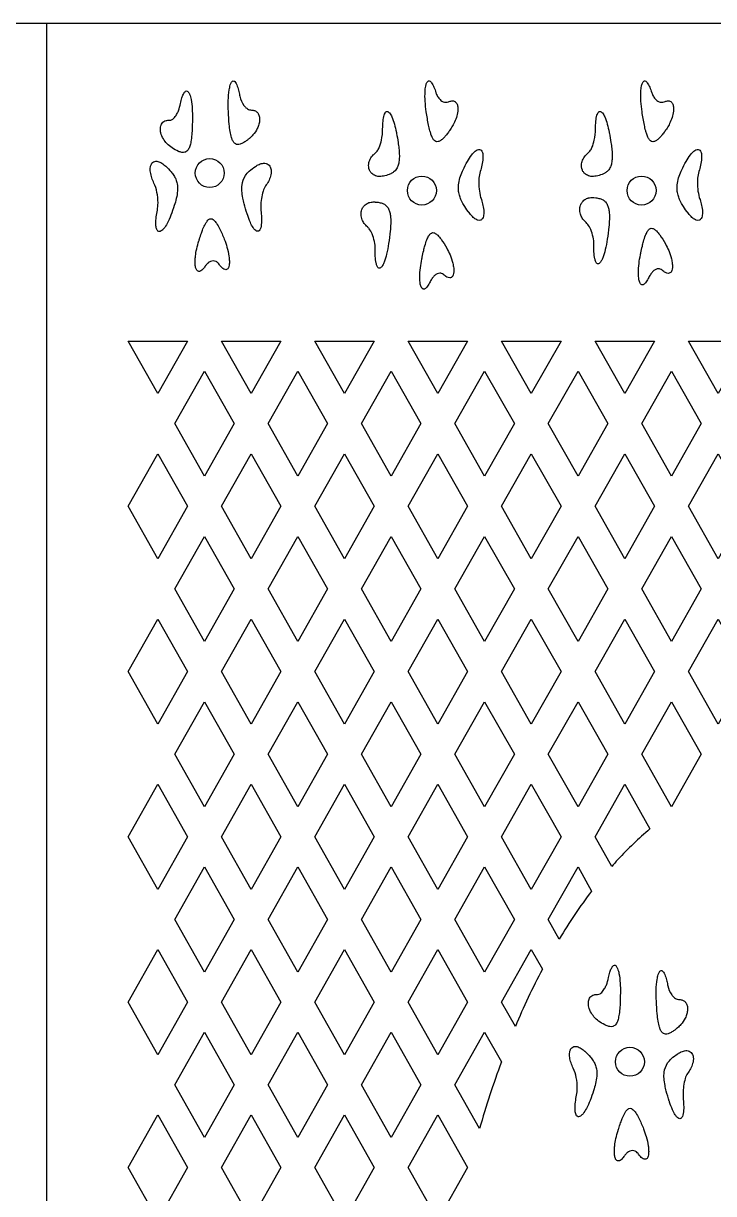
# Model space of a CAD drawing. Header units: millimetres. Extents: x 0 to 1000, y 0 to 2000.
# Drawn here: x 490 to 790, y 1491 to 2000 of the extents above; entities that cross this region are included whole.
import ezdxf

# ---------------------------------------------------------------- set-up
doc = ezdxf.new("R2010")
doc.units = ezdxf.units.MM
doc.layers.add('Layer_1', color=70, linetype='Continuous')

msp = doc.modelspace()

# ---------------------------------------------------------------- linework, layer by layer
at = {"layer": 'Layer_1'}
for points in [[(500, 0), (1000, 0), (1000, 2000), (500, 2000), (0, 2000), (0, 0)], [(548.43, 1838.99), (535.51, 1861.87), (561.36, 1861.87)], [(589.05, 1838.99), (576.12, 1861.87), (601.97, 1861.87)], [(629.66, 1838.99), (616.74, 1861.87), (642.59, 1861.87)], [(670.28, 1838.99), (657.35, 1861.87), (683.2, 1861.87)], [(710.89, 1838.99), (697.97, 1861.87), (723.82, 1861.87)], [(751.51, 1838.99), (738.59, 1861.87), (764.43, 1861.87)], [(792.12, 1838.99), (779.2, 1861.87), (805.05, 1861.87)], [(581.66, 1825.93), (568.74, 1803.05), (555.82, 1825.93), (568.74, 1848.8)], [(622.28, 1825.93), (609.36, 1803.05), (596.43, 1825.93), (609.36, 1848.8)], [(662.89, 1825.93), (649.97, 1803.05), (637.05, 1825.93), (649.97, 1848.8)], [(703.51, 1825.93), (690.59, 1803.05), (677.66, 1825.93), (690.59, 1848.8)], [(744.12, 1825.93), (731.2, 1803.05), (718.28, 1825.93), (731.2, 1848.8)], [(784.74, 1825.93), (771.82, 1803.05), (758.89, 1825.93), (771.82, 1848.8)], [(561.36, 1789.98), (548.43, 1767.11), (535.51, 1789.98), (548.43, 1812.86)], [(601.97, 1789.98), (589.05, 1767.11), (576.12, 1789.98), (589.05, 1812.86)], [(642.59, 1789.98), (629.66, 1767.11), (616.74, 1789.98), (629.66, 1812.86)], [(683.2, 1789.98), (670.28, 1767.11), (657.35, 1789.98), (670.28, 1812.86)], [(723.82, 1789.98), (710.89, 1767.11), (697.97, 1789.98), (710.89, 1812.86)], [(764.43, 1789.98), (751.51, 1767.11), (738.59, 1789.98), (751.51, 1812.86)], [(805.05, 1789.98), (792.12, 1767.11), (779.2, 1789.98), (792.12, 1812.86)], [(581.66, 1754.04), (568.74, 1731.16), (555.82, 1754.04), (568.74, 1776.91)], [(622.28, 1754.04), (609.36, 1731.16), (596.43, 1754.04), (609.36, 1776.91)], [(662.89, 1754.04), (649.97, 1731.16), (637.05, 1754.04), (649.97, 1776.91)], [(703.51, 1754.04), (690.59, 1731.16), (677.66, 1754.04), (690.59, 1776.91)], [(744.12, 1754.04), (731.2, 1731.16), (718.28, 1754.04), (731.2, 1776.91)], [(784.74, 1754.04), (771.82, 1731.16), (758.89, 1754.04), (771.82, 1776.91)], [(561.36, 1718.09), (548.43, 1695.22), (535.51, 1718.09), (548.43, 1740.97)], [(601.97, 1718.09), (589.05, 1695.22), (576.12, 1718.09), (589.05, 1740.97)], [(642.59, 1718.09), (629.66, 1695.22), (616.74, 1718.09), (629.66, 1740.97)], [(683.2, 1718.09), (670.28, 1695.22), (657.35, 1718.09), (670.28, 1740.97)], [(723.82, 1718.09), (710.89, 1695.22), (697.97, 1718.09), (710.89, 1740.97)], [(764.43, 1718.09), (751.51, 1695.22), (738.59, 1718.09), (751.51, 1740.97)], [(805.05, 1718.09), (792.12, 1695.22), (779.2, 1718.09), (792.12, 1740.97)], [(581.66, 1682.15), (568.74, 1659.27), (555.82, 1682.15), (568.74, 1705.02)], [(622.28, 1682.15), (609.36, 1659.27), (596.43, 1682.15), (609.36, 1705.02)], [(662.89, 1682.15), (649.97, 1659.27), (637.05, 1682.15), (649.97, 1705.02)], [(703.51, 1682.15), (690.59, 1659.27), (677.66, 1682.15), (690.59, 1705.02)], [(744.12, 1682.15), (731.2, 1659.27), (718.28, 1682.15), (731.2, 1705.02)], [(784.74, 1682.15), (771.82, 1659.27), (758.89, 1682.15), (771.82, 1705.02)], [(561.36, 1646.2), (548.43, 1623.33), (535.51, 1646.2), (548.43, 1669.08)], [(601.97, 1646.2), (589.05, 1623.33), (576.12, 1646.2), (589.05, 1669.08)], [(642.59, 1646.2), (629.66, 1623.33), (616.74, 1646.2), (629.66, 1669.08)], [(683.2, 1646.2), (670.28, 1623.33), (657.35, 1646.2), (670.28, 1669.08)], [(723.82, 1646.2), (710.89, 1623.33), (697.97, 1646.2), (710.89, 1669.08)], [(581.66, 1610.26), (568.74, 1587.38), (555.82, 1610.26), (568.74, 1633.13)], [(622.28, 1610.26), (609.36, 1587.38), (596.43, 1610.26), (609.36, 1633.13)], [(662.89, 1610.26), (649.97, 1587.38), (637.05, 1610.26), (649.97, 1633.13)], [(703.51, 1610.26), (690.59, 1587.38), (677.66, 1610.26), (690.59, 1633.13)], [(561.36, 1574.31), (548.43, 1551.44), (535.51, 1574.31), (548.43, 1597.19)], [(601.97, 1574.31), (589.05, 1551.44), (576.12, 1574.31), (589.05, 1597.19)], [(642.59, 1574.31), (629.66, 1551.44), (616.74, 1574.31), (629.66, 1597.19)], [(683.2, 1574.31), (670.28, 1551.44), (657.35, 1574.31), (670.28, 1597.19)], [(581.66, 1538.37), (568.74, 1515.49), (555.82, 1538.37), (568.74, 1561.24)], [(622.28, 1538.37), (609.36, 1515.49), (596.43, 1538.37), (609.36, 1561.24)], [(662.89, 1538.37), (649.97, 1515.49), (637.05, 1538.37), (649.97, 1561.24)], [(561.36, 1502.42), (548.43, 1479.55), (535.51, 1502.42), (548.43, 1525.3)], [(601.97, 1502.42), (589.05, 1479.55), (576.12, 1502.42), (589.05, 1525.3)], [(642.59, 1502.42), (629.66, 1479.55), (616.74, 1502.42), (629.66, 1525.3)], [(683.2, 1502.42), (670.28, 1479.55), (657.35, 1502.42), (670.28, 1525.3)]]:
    msp.add_lwpolyline(points, close=True, dxfattribs=at)
msp.add_lwpolyline([(500, 2000), (500, 0)], dxfattribs=at)
for points in [[(588.12, 1949.84, -0.042238), (587.91, 1949.68, -0.006861), (586.91, 1948.91, -0.031859), (585.58, 1948.05, -0.059579), (584.26, 1947.46, -0.103765), (583.06, 1947.32, -0.10879), (582.29, 1947.56, -0.056634), (581.81, 1947.91, -0.085792), (581, 1949.09, -0.04246), (580.52, 1950.33, -0.03427), (579.93, 1952.95, -0.017922), (579.52, 1956.16, -0.012139), (579.15, 1961.62, -0.020155), (579.09, 1966.53, -0.033254), (579.5, 1971.12, -0.036316), (579.99, 1973.22, -0.057031), (580.52, 1974.39, -0.099605), (580.96, 1974.86, -0.242127), (581.57, 1974.93, -0.078306), (581.88, 1974.72, -0.103568), (582.54, 1973.83, -0.051956), (583.4, 1971.52, -0.017994), (583.93, 1969.29, -0.003662), (584.12, 1968.32, 0.109523), (585.88, 1964.33, 0.050835), (586.79, 1963.33, 0.038069), (587.42, 1962.85, 0.144603), (589.18, 1962.33, -0.076481), (590.57, 1962.07, -0.095384), (591.65, 1961.35, -0.05498), (591.89, 1961.08, -0.097739), (592.54, 1959.71, -0.078518), (592.71, 1957.97, -0.058011), (592.41, 1956.14, -0.049878), (591.72, 1954.3, -0.067216), (589.84, 1951.48, -0.047121), (588.32, 1950.01, -0.038354)], [(675.26, 1953.3, -0.030281), (675.08, 1953.06, -0.010385), (673.96, 1951.59, -0.018584), (672.96, 1950.45, -0.044191), (671.74, 1949.31, -0.083043), (670.7, 1948.69, -0.023493), (670.4, 1948.59, -0.163334), (669.3, 1948.68, -0.088044), (668.61, 1949.19, -0.061601), (667.93, 1950.19, -0.037403), (667.24, 1951.84, -0.018815), (666.79, 1953.33, -0.015568), (666.23, 1955.72, -0.013667), (665.21, 1961.57, -0.019099), (664.72, 1966.18, -0.028613), (664.69, 1970.38, -0.031667), (664.95, 1972.64, -0.046614), (665.35, 1974.02, -0.06728), (665.7, 1974.61, -0.068445), (665.96, 1974.88, -0.216857), (666.49, 1974.98, -0.138883), (667.16, 1974.59, -0.046067), (667.48, 1974.22, -0.061746), (668.56, 1972.24, -0.021434), (669.42, 1969.87, 0.054839), (670.12, 1968.25, 0.067514), (671.21, 1966.85, 0.051764), (672.01, 1966.22, 0.044081), (672.62, 1965.92, 0.096623), (673.71, 1965.68, 0.102558), (674.9, 1965.92, -0.075396), (676.26, 1966.31, -0.159348), (677.67, 1966.03, -0.059227), (677.81, 1965.93, -0.087292), (678.34, 1965.34, -0.064127), (678.59, 1964.86, -0.079155), (678.92, 1963.41, -0.048591), (678.89, 1961.78, -0.05218), (678.29, 1959.09, -0.03963), (677.19, 1956.42, -0.01531), (676.67, 1955.45, -0.031506), (675.45, 1953.56, -0.027544)], [(769.1, 1953.3, -0.030281), (768.92, 1953.06, -0.010385), (767.79, 1951.59, -0.018584), (766.8, 1950.45, -0.044191), (765.58, 1949.31, -0.083043), (764.53, 1948.69, -0.023493), (764.24, 1948.59, -0.163334), (763.13, 1948.68, -0.088044), (762.44, 1949.19, -0.061601), (761.77, 1950.19, -0.037403), (761.07, 1951.84, -0.018815), (760.62, 1953.33, -0.015568), (760.06, 1955.72, -0.013667), (759.04, 1961.57, -0.019099), (758.55, 1966.18, -0.028613), (758.52, 1970.38, -0.031667), (758.79, 1972.64, -0.046614), (759.19, 1974.02, -0.06728), (759.53, 1974.61, -0.068445), (759.79, 1974.88, -0.216857), (760.32, 1974.98, -0.138883), (761, 1974.59, -0.046067), (761.31, 1974.22, -0.061746), (762.39, 1972.24, -0.021434), (763.25, 1969.87, 0.054839), (763.96, 1968.25, 0.067514), (765.04, 1966.85, 0.051764), (765.84, 1966.22, 0.044081), (766.46, 1965.92, 0.096623), (767.54, 1965.68, 0.102558), (768.73, 1965.92, -0.075396), (770.09, 1966.31, -0.159348), (771.5, 1966.03, -0.059227), (771.64, 1965.93, -0.087292), (772.18, 1965.34, -0.064127), (772.43, 1964.86, -0.079155), (772.75, 1963.41, -0.048591), (772.72, 1961.78, -0.05218), (772.12, 1959.09, -0.03963), (771.02, 1956.42, -0.01531), (770.5, 1955.45, -0.031506), (769.28, 1953.56, -0.027544)], [(563.5, 1958.33, -0.003253), (563.44, 1955.61, -0.008435), (563.29, 1952.4, -0.019316), (562.96, 1949.26, -0.031207), (562.48, 1946.99, -0.05063), (561.85, 1945.42, -0.053508), (561.37, 1944.72, -0.075922), (560.7, 1944.17, -0.064269), (560.22, 1943.97, -0.115785), (558.92, 1943.9, -0.064739), (557.39, 1944.36, -0.042017), (554.65, 1945.85, -0.058412), (552.43, 1947.72, -0.051084), (550.9, 1949.75, -0.076814), (549.78, 1952.43, -0.067461), (549.58, 1954.21, -0.028547), (549.64, 1954.94, -0.062626), (549.88, 1955.81, -0.154826), (551.05, 1957.29, -0.100811), (552.05, 1957.74, -0.072514), (553.59, 1957.87, 0.13496), (554.65, 1958.16, 0.075147), (555.37, 1958.73, 0.064024), (556.65, 1960.43, 0.037081), (557.4, 1961.99, 0.048426), (558.35, 1965.22, -0.023121), (558.94, 1967.57, -0.047414), (559.58, 1969.23, -0.021174), (559.86, 1969.75, -0.037552), (560.09, 1970.09, -0.08105), (560.54, 1970.49, -0.234329), (561.24, 1970.56, -0.124177), (561.69, 1970.2, -0.076339), (562.28, 1969.16, -0.045949), (562.9, 1966.96, -0.031898), (563.4, 1962.84, -0.01947), (563.5, 1958.78, -0.000845)], [(652.27, 1952.17, -0.0104), (652.95, 1948.26, -0.009699), (653.29, 1945.65, -0.017722), (653.48, 1943.06, -0.025692), (653.45, 1940.84, -0.043354), (653.12, 1938.75, -0.055109), (652.52, 1937.19, -0.084858), (651.26, 1935.59, -0.034164), (650.75, 1935.2, -0.041773), (649.73, 1934.6, -0.025995), (649.07, 1934.32, -0.045627), (646.58, 1933.6, -0.086276), (644.21, 1933.49, -0.10281), (642.25, 1934.18, -0.050373), (641.6, 1934.66, -0.034651), (641.14, 1935.14, -0.064758), (640.5, 1936.22, -0.137048), (640.19, 1938.94, -0.082542), (640.85, 1940.99, -0.068191), (642.11, 1942.77, -0.037334), (643.22, 1943.8, 0.084509), (644.31, 1945.19, 0.028315), (644.7, 1946.02, 0.048823), (645.71, 1949.25, 0.051432), (646.24, 1954.08, -0.023645), (646.39, 1957.49, -0.045106), (646.86, 1960.08, -0.05724), (647.26, 1961, -0.0411), (647.52, 1961.36, -0.088791), (647.87, 1961.62, -0.136218), (648.27, 1961.7, -0.107044), (648.67, 1961.55, -0.100264), (649.24, 1961.04, -0.067566), (650.23, 1959.36, -0.037103), (651.34, 1956.25, -0.022204), (652.19, 1952.59, -0.000088)], [(744.84, 1952.17, -0.0104), (745.52, 1948.26, -0.009699), (745.87, 1945.65, -0.017722), (746.06, 1943.06, -0.025692), (746.02, 1940.84, -0.043354), (745.69, 1938.75, -0.055109), (745.09, 1937.19, -0.084858), (743.84, 1935.59, -0.034164), (743.32, 1935.2, -0.041773), (742.3, 1934.6, -0.025995), (741.65, 1934.32, -0.045627), (739.16, 1933.6, -0.086276), (736.78, 1933.49, -0.10281), (734.82, 1934.18, -0.050373), (734.17, 1934.66, -0.034651), (733.71, 1935.14, -0.064758), (733.08, 1936.22, -0.137048), (732.76, 1938.94, -0.082542), (733.43, 1940.99, -0.068191), (734.68, 1942.77, -0.037334), (735.8, 1943.8, 0.084509), (736.88, 1945.19, 0.028315), (737.27, 1946.02, 0.048823), (738.29, 1949.25, 0.051432), (738.81, 1954.08, -0.023645), (738.96, 1957.49, -0.045106), (739.44, 1960.08, -0.05724), (739.84, 1961, -0.0411), (740.09, 1961.36, -0.088791), (740.44, 1961.62, -0.136218), (740.84, 1961.7, -0.107044), (741.24, 1961.55, -0.100264), (741.81, 1961.04, -0.067566), (742.8, 1959.36, -0.037103), (743.91, 1956.25, -0.022204), (744.76, 1952.59, -0.000088)], [(683.62, 1917.96, -0.029392), (683.44, 1918.2, -0.026719), (681.44, 1921.2, -0.02866), (680.3, 1923.43, -0.031718), (679.61, 1925.34, -0.042229), (679.21, 1927.48, -0.061893), (679.31, 1930.47, -0.047726), (680.12, 1933.62, -0.026302), (681.24, 1936.35, -0.019257), (683.07, 1939.91, -0.038964), (684.99, 1942.86, -0.054325), (686.18, 1944.17, -0.017229), (686.86, 1944.7, -0.111092), (687.93, 1945.17, -0.152824), (688.74, 1945.07, -0.137655), (689.34, 1944.49, -0.070693), (689.63, 1943.83, -0.046852), (689.81, 1942.97, -0.049021), (689.85, 1941.28, -0.042707), (689.41, 1938.31, -0.02082), (688.66, 1935.61, 0.051814), (688.11, 1932.66, 0.046897), (688.18, 1927.96, 0.046683), (688.86, 1924.33, 0.011739), (689.17, 1923.35, -0.022146), (689.86, 1920.87, -0.04351), (690.23, 1918.13, -0.066132), (690.06, 1916.15, -0.078013), (689.66, 1915.15, -0.088465), (689.16, 1914.6, -0.08048), (688.75, 1914.39, -0.153645), (687.53, 1914.43, -0.077832), (686.01, 1915.32, -0.030396), (685.28, 1915.99, -0.038949), (683.8, 1917.71, -0.027252)], [(778.71, 1917.96, -0.029392), (778.53, 1918.2, -0.026719), (776.54, 1921.2, -0.02866), (775.39, 1923.43, -0.031718), (774.7, 1925.34, -0.042229), (774.31, 1927.48, -0.061893), (774.41, 1930.47, -0.047726), (775.21, 1933.62, -0.026302), (776.33, 1936.35, -0.019257), (778.17, 1939.91, -0.038964), (780.08, 1942.86, -0.054325), (781.28, 1944.17, -0.017229), (781.95, 1944.7, -0.111092), (783.03, 1945.17, -0.152824), (783.83, 1945.07, -0.137655), (784.43, 1944.49, -0.070693), (784.73, 1943.83, -0.046852), (784.9, 1942.97, -0.049021), (784.94, 1941.28, -0.042707), (784.5, 1938.31, -0.02082), (783.76, 1935.61, 0.051814), (783.21, 1932.66, 0.046897), (783.27, 1927.96, 0.046683), (783.95, 1924.33, 0.011739), (784.26, 1923.35, -0.022146), (784.95, 1920.87, -0.04351), (785.33, 1918.13, -0.066132), (785.15, 1916.15, -0.078013), (784.76, 1915.15, -0.088465), (784.25, 1914.6, -0.08048), (783.85, 1914.39, -0.153645), (782.63, 1914.43, -0.077832), (781.11, 1915.32, -0.030396), (780.37, 1915.99, -0.038949), (778.9, 1917.71, -0.027252)], [(551.73, 1938.02, -0.038793), (551.93, 1937.84, -0.04078), (554.3, 1935.44, -0.032761), (555.46, 1933.84, -0.038108), (556.3, 1932.21, -0.047017), (556.87, 1930.25, -0.063371), (557.02, 1927.13, -0.04056), (556.5, 1923.87, -0.021983), (555.63, 1920.78, -0.015639), (554.13, 1916.6, -0.032929), (552.5, 1913.02, -0.052371), (551.03, 1910.77, -0.021125), (550.57, 1910.25, -0.056068), (549.89, 1909.72, -0.156078), (549.09, 1909.46, -0.103074), (548.86, 1909.49, -0.164159), (548.25, 1909.94, -0.060745), (548.01, 1910.35, -0.057886), (547.76, 1911.14, -0.049936), (547.57, 1912.79, -0.039473), (547.76, 1915.87, -0.018341), (548.26, 1918.8, 0.049266), (548.55, 1921.91, 0.049633), (548.09, 1926.52, 0.06804), (546.79, 1930.55, -0.02813), (545.83, 1932.88, -0.041221), (545.26, 1935.28, -0.07491), (545.25, 1937.61, -0.080987), (545.67, 1938.85, -0.072835), (546.16, 1939.49, -0.118953), (547.09, 1940, -0.098647), (548.06, 1940.04, -0.094901), (549.76, 1939.45, -0.056161), (551.52, 1938.2, -0.035978)], [(587.28, 1917.2, -0.014943), (586, 1921.56, -0.014021), (585.43, 1924.04, -0.029729), (585.01, 1927.12, -0.046587), (585.07, 1929.8, -0.120005), (586.57, 1933.81, -0.056393), (588.23, 1935.7, -0.041882), (590.96, 1937.82, -0.050278), (592.52, 1938.68, -0.024175), (593.43, 1939.01, -0.12611), (595.53, 1939.09, -0.083956), (596.44, 1938.68, -0.088266), (597.14, 1937.95, -0.107088), (597.72, 1936.29, -0.098044), (597.45, 1933.54, -0.057263), (596.53, 1931.26, -0.03503), (595.28, 1929.3, 0.074013), (594.22, 1927.03, 0.069886), (593.26, 1920.47, 0.025838), (593.38, 1917.95, -0.020619), (593.57, 1914.79, -0.045193), (593.36, 1911.79, -0.053308), (593, 1910.56, -0.040728), (592.76, 1910.12, -0.084113), (592.42, 1909.76, -0.055747), (592.22, 1909.64, -0.188251), (591.42, 1909.68, -0.078057), (590.7, 1910.2, -0.060364), (589.9, 1911.2, -0.039837), (588.7, 1913.41, -0.028039), (587.4, 1916.82, -0.000156)], [(737.86, 1924.24, -0.059236), (738.08, 1924.22), (738.93, 1924.15, -0.047709), (740.73, 1923.8, -0.057986), (742.08, 1923.23, -0.067101), (743.15, 1922.35, -0.084238), (744.08, 1920.85, -0.052512), (744.55, 1919.27, -0.033329), (744.79, 1917.52, -0.028508), (744.83, 1914.77, -0.016916), (744.6, 1911.51, -0.012705), (743.93, 1906.19, -0.023), (743.06, 1901.62, -0.038668), (741.98, 1898.1, -0.038432), (741.31, 1896.68, -0.030084), (740.93, 1896.1, -0.065249), (740.45, 1895.63, -0.26192), (739.68, 1895.46, -0.112863), (739.25, 1895.79, -0.061789), (738.93, 1896.36, -0.055018), (738.52, 1897.62, -0.039278), (738.14, 1900.62, -0.016489), (738.08, 1903.73, 0.056114), (737.75, 1907.08, 0.050618), (736.73, 1910.36, 0.062428), (735.45, 1912.61, 0.047045), (734.68, 1913.45, -0.049318), (733.31, 1914.93, -0.055317), (732.42, 1916.54, -0.085062), (731.93, 1918.81, -0.098334), (732.26, 1920.94, -0.076712), (733.02, 1922.3, -0.067687), (733.78, 1923.07, -0.093316), (735.38, 1923.95, -0.003514), (735.82, 1924.07, -0.033157), (736.71, 1924.22, -0.040119), (737.64, 1924.24, -0.054574)], [(642.77, 1922.33, -0.059236), (642.98, 1922.32), (643.83, 1922.25, -0.047709), (645.63, 1921.9, -0.057986), (646.98, 1921.32, -0.067101), (648.05, 1920.44, -0.084238), (648.98, 1918.95, -0.052512), (649.46, 1917.37, -0.033329), (649.69, 1915.61, -0.028508), (649.74, 1912.86, -0.016916), (649.51, 1909.6, -0.012705), (648.83, 1904.29, -0.023), (647.96, 1899.71, -0.038668), (646.88, 1896.19, -0.038432), (646.21, 1894.77, -0.030084), (645.83, 1894.19, -0.065249), (645.36, 1893.72, -0.26192), (644.59, 1893.56, -0.112863), (644.16, 1893.89, -0.061789), (643.83, 1894.45, -0.055018), (643.43, 1895.71, -0.039278), (643.05, 1898.72, -0.016489), (642.99, 1901.82, 0.056114), (642.65, 1905.17, 0.050618), (641.63, 1908.46, 0.062428), (640.36, 1910.7, 0.047045), (639.58, 1911.54, -0.049318), (638.21, 1913.03, -0.055317), (637.32, 1914.63, -0.085062), (636.83, 1916.9, -0.098334), (637.17, 1919.03, -0.076712), (637.93, 1920.39, -0.067687), (638.69, 1921.16, -0.093316), (640.29, 1922.04, -0.003514), (640.73, 1922.16, -0.033157), (641.62, 1922.32, -0.040119), (642.55, 1922.34, -0.054574)], [(566.43, 1905.82, -0.018198), (566.55, 1906.19, -0.009426), (567.41, 1908.77, -0.006986), (568.1, 1910.59, -0.028038), (569.16, 1912.88, -0.040802), (569.93, 1914.04, -0.06597), (570.54, 1914.66, -0.060097), (571.03, 1914.95, -0.187513), (572.06, 1914.95, -0.089629), (572.84, 1914.45, -0.064209), (573.97, 1913.09, -0.03148), (575.28, 1910.81, -0.022134), (577.37, 1906.11, -0.022417), (578.53, 1902.72, -0.032786), (579.4, 1898.77, -0.027092), (579.58, 1896.69, -0.042974), (579.48, 1894.86, -0.058106), (579.16, 1893.75, -0.073107), (578.87, 1893.27, -0.115381), (578.37, 1892.93, -0.167601), (577.69, 1892.92, -0.076347), (576.75, 1893.41, -0.041617), (576.08, 1894.03, -0.032451), (574.96, 1895.38, 0.062906), (574.3, 1896.08, 0.056526), (573.78, 1896.41, 0.214059), (571.33, 1896.42, 0.066513), (570.41, 1895.87, 0.059512), (569.45, 1894.91, 0.020836), (569.09, 1894.41, -0.043382), (567.93, 1893, -0.06787), (567.2, 1892.41, -0.065483), (566.59, 1892.15, -0.148657), (565.96, 1892.21, -0.086911), (565.55, 1892.48, -0.100363), (564.99, 1893.54, -0.047874), (564.72, 1895.02, -0.031549), (564.68, 1897.06, -0.016758), (564.83, 1898.79, -0.025933), (565.36, 1901.89, -0.024379), (566.31, 1905.44, -0.016674)], [(663.36, 1897.96, -0.015843), (663.45, 1898.37, -0.008406), (664.09, 1901.27, -0.005946), (664.61, 1903.28, -0.023721), (665.47, 1905.93, -0.034192), (666.24, 1907.56, -0.076265), (667.03, 1908.55, -0.063228), (667.41, 1908.82, -0.191726), (668.54, 1908.95, -0.075764), (669.12, 1908.7, -0.071983), (670.2, 1907.85, -0.038876), (671.63, 1906.13, -0.028558), (674.12, 1902.23, -0.026831), (675.54, 1899.32, -0.037199), (676.73, 1895.75, -0.035793), (677.12, 1893.5, -0.038657), (677.14, 1891.91, -0.060405), (676.88, 1890.6, -0.07754), (676.55, 1889.95, -0.079775), (676.11, 1889.54, -0.146803), (675.38, 1889.36, -0.125903), (674.17, 1889.69, -0.053901), (672.65, 1890.79, 0.094848), (671.84, 1891.27, 0.088005), (671.16, 1891.39, 0.100467), (669.9, 1891.07, 0.078163), (668.84, 1890.36, 0.058057), (667.8, 1889.18, 0.045434), (666.92, 1887.62, -0.035082), (665.79, 1885.67, -0.057851), (665.05, 1884.84, -0.040996), (664.63, 1884.53, -0.103421), (664.22, 1884.39, -0.148187), (663.64, 1884.52, -0.091107), (663.1, 1885.14, -0.051189), (662.82, 1885.82, -0.047951), (662.49, 1887.45, -0.03171), (662.37, 1889.68, -0.029903), (662.65, 1893.7, -0.022406), (663.27, 1897.5, -0.01589), (663.35, 1897.89, 0.001598)], [(758.46, 1899.87, -0.015843), (758.54, 1900.28, -0.008406), (759.18, 1903.18, -0.005946), (759.7, 1905.19, -0.023721), (760.56, 1907.84, -0.034192), (761.34, 1909.47, -0.076265), (762.12, 1910.45, -0.063228), (762.5, 1910.73, -0.191726), (763.63, 1910.85, -0.075764), (764.21, 1910.61, -0.071983), (765.29, 1909.76, -0.038876), (766.72, 1908.03, -0.028558), (769.21, 1904.14, -0.026831), (770.64, 1901.23, -0.037199), (771.82, 1897.65, -0.035793), (772.21, 1895.41, -0.038657), (772.24, 1893.82, -0.060405), (771.98, 1892.5, -0.07754), (771.64, 1891.86, -0.079775), (771.2, 1891.45, -0.146803), (770.47, 1891.27, -0.125903), (769.27, 1891.6, -0.053901), (767.74, 1892.7, 0.094848), (766.94, 1893.18, 0.088005), (766.26, 1893.29, 0.100467), (764.99, 1892.98, 0.078163), (763.93, 1892.27, 0.058057), (762.9, 1891.08, 0.045434), (762.01, 1889.53, -0.035082), (760.88, 1887.57, -0.057851), (760.14, 1886.74, -0.040996), (759.72, 1886.43, -0.103421), (759.32, 1886.3, -0.148187), (758.73, 1886.42, -0.091107), (758.2, 1887.04, -0.051189), (757.92, 1887.72, -0.047951), (757.58, 1889.36, -0.03171), (757.47, 1891.59, -0.029903), (757.74, 1895.61, -0.022406), (758.36, 1899.41, -0.01589), (758.44, 1899.8, 0.001598)], [(738.59, 1646.2), (751.51, 1669.08), (762.48, 1649.65, 0.030726), (748.54, 1636.34, 0.006075), (745.84, 1633.35)], [(718.28, 1610.26), (731.2, 1633.13), (737.11, 1622.67, 0.026511), (723.06, 1601.8)], [(715.69, 1588.69, 0.020847), (703.94, 1563.75), (697.97, 1574.31), (710.89, 1597.19)], [(749.61, 1578.13, -0.003253), (749.56, 1575.41, -0.008435), (749.41, 1572.21, -0.019316), (749.08, 1569.07, -0.031207), (748.6, 1566.79, -0.05063), (747.97, 1565.22, -0.053508), (747.48, 1564.52, -0.075922), (746.82, 1563.97, -0.064269), (746.33, 1563.77, -0.115785), (745.04, 1563.7, -0.064739), (743.5, 1564.16, -0.042017), (740.77, 1565.66, -0.058412), (738.54, 1567.52, -0.051084), (737.02, 1569.55, -0.076814), (735.9, 1572.23, -0.067461), (735.7, 1574.02, -0.028547), (735.76, 1574.74, -0.062626), (736, 1575.61, -0.154826), (737.17, 1577.1, -0.100811), (738.17, 1577.54, -0.072514), (739.71, 1577.67, 0.13496), (740.77, 1577.96, 0.075147), (741.49, 1578.53, 0.064024), (742.77, 1580.23, 0.037081), (743.52, 1581.79, 0.048426), (744.46, 1585.02, -0.023121), (745.06, 1587.37, -0.047414), (745.7, 1589.03, -0.021174), (745.98, 1589.55, -0.037552), (746.21, 1589.89, -0.08105), (746.66, 1590.29, -0.234329), (747.35, 1590.36, -0.124177), (747.81, 1590.01, -0.076339), (748.39, 1588.97, -0.045949), (749.01, 1586.76, -0.031898), (749.52, 1582.64, -0.01947), (749.62, 1578.59, -0.000845)], [(774.23, 1562.97, -0.042238), (774.03, 1562.81, -0.006861), (773.02, 1562.03, -0.031859), (771.69, 1561.17, -0.059579), (770.38, 1560.59, -0.103765), (769.18, 1560.45, -0.10879), (768.41, 1560.69, -0.056634), (767.93, 1561.03, -0.085792), (767.11, 1562.22, -0.04246), (766.64, 1563.46, -0.03427), (766.04, 1566.08, -0.017922), (765.64, 1569.29, -0.012139), (765.26, 1574.74, -0.020155), (765.21, 1579.66, -0.033254), (765.62, 1584.25, -0.036316), (766.11, 1586.34, -0.057031), (766.63, 1587.52, -0.099605), (767.08, 1587.99, -0.242127), (767.69, 1588.06, -0.078306), (768, 1587.85, -0.103568), (768.65, 1586.96, -0.051956), (769.52, 1584.64, -0.017994), (770.05, 1582.41, -0.003662), (770.24, 1581.45, 0.109523), (772, 1577.46, 0.050835), (772.91, 1576.46, 0.038069), (773.54, 1575.97, 0.144603), (775.3, 1575.46, -0.076481), (776.69, 1575.2, -0.095384), (777.76, 1574.48, -0.05498), (778.01, 1574.2, -0.097739), (778.65, 1572.84, -0.078518), (778.83, 1571.09, -0.058011), (778.53, 1569.27, -0.049878), (777.83, 1567.43, -0.067216), (775.96, 1564.61, -0.047121), (774.44, 1563.14, -0.038354)], [(690.59, 1561.24), (697.86, 1548.36, 0.017722), (688.37, 1519.41), (677.66, 1538.37)], [(734.06, 1553.05, -0.038793), (734.26, 1552.88, -0.04078), (736.63, 1550.47, -0.032761), (737.8, 1548.88, -0.038108), (738.64, 1547.24, -0.047017), (739.21, 1545.28, -0.063371), (739.35, 1542.17, -0.04056), (738.84, 1538.91, -0.021983), (737.97, 1535.81, -0.015639), (736.47, 1531.64, -0.032929), (734.84, 1528.06, -0.052371), (733.37, 1525.8, -0.021125), (732.9, 1525.28, -0.056068), (732.23, 1524.75, -0.156078), (731.43, 1524.49, -0.103074), (731.2, 1524.52, -0.164159), (730.58, 1524.97, -0.060745), (730.34, 1525.39, -0.057886), (730.09, 1526.18, -0.049936), (729.91, 1527.83, -0.039473), (730.09, 1530.91, -0.018341), (730.6, 1533.84, 0.049266), (730.89, 1536.94, 0.049633), (730.43, 1541.55, 0.06804), (729.13, 1545.58, -0.02813), (728.17, 1547.91, -0.041221), (727.59, 1550.31, -0.07491), (727.59, 1552.65, -0.080987), (728, 1553.88, -0.072835), (728.49, 1554.52, -0.118953), (729.43, 1555.03, -0.098647), (730.4, 1555.07, -0.094901), (732.1, 1554.48, -0.056161), (733.86, 1553.23, -0.035978)], [(770.88, 1531.28, -0.014943), (769.59, 1535.64, -0.014021), (769.03, 1538.12, -0.029729), (768.61, 1541.2, -0.046587), (768.67, 1543.88, -0.120005), (770.16, 1547.89, -0.056393), (771.82, 1549.79, -0.041882), (774.56, 1551.9, -0.050278), (776.12, 1552.76, -0.024175), (777.02, 1553.09, -0.12611), (779.12, 1553.17, -0.083956), (780.04, 1552.76, -0.088266), (780.73, 1552.03, -0.107088), (781.32, 1550.37, -0.098044), (781.05, 1547.62, -0.057263), (780.12, 1545.34, -0.03503), (778.88, 1543.38, 0.074013), (777.81, 1541.11, 0.069886), (776.86, 1534.55, 0.025838), (776.97, 1532.03, -0.020619), (777.17, 1528.87, -0.045193), (776.96, 1525.87, -0.053308), (776.6, 1524.64, -0.040728), (776.36, 1524.2, -0.084113), (776.01, 1523.84, -0.055747), (775.81, 1523.72, -0.188251), (775.02, 1523.76, -0.078057), (774.3, 1524.28, -0.060364), (773.49, 1525.28, -0.039837), (772.29, 1527.49, -0.028039), (771, 1530.9, -0.000156)], [(748.76, 1518.95, -0.018198), (748.88, 1519.32, -0.009426), (749.74, 1521.89, -0.006986), (750.44, 1523.72, -0.028038), (751.5, 1526, -0.040802), (752.27, 1527.17, -0.06597), (752.88, 1527.79, -0.060097), (753.36, 1528.07, -0.187513), (754.39, 1528.08, -0.089629), (755.18, 1527.58, -0.064209), (756.31, 1526.22, -0.03148), (757.61, 1523.94, -0.022134), (759.71, 1519.24, -0.022417), (760.87, 1515.85, -0.032786), (761.73, 1511.9, -0.027092), (761.92, 1509.82, -0.042974), (761.82, 1507.99, -0.058106), (761.49, 1506.87, -0.073107), (761.2, 1506.4, -0.115381), (760.7, 1506.06, -0.167601), (760.03, 1506.05, -0.076347), (759.08, 1506.54, -0.041617), (758.41, 1507.16, -0.032451), (757.29, 1508.51, 0.062906), (756.64, 1509.2, 0.056526), (756.12, 1509.54, 0.214059), (753.67, 1509.55, 0.066513), (752.75, 1508.99, 0.059512), (751.79, 1508.03, 0.020836), (751.42, 1507.53, -0.043382), (750.27, 1506.12, -0.06787), (749.53, 1505.53, -0.065483), (748.93, 1505.28, -0.148657), (748.3, 1505.34, -0.086911), (747.89, 1505.61, -0.100363), (747.33, 1506.67, -0.047874), (747.06, 1508.15, -0.031549), (747.02, 1510.19, -0.016758), (747.17, 1511.92, -0.025933), (747.7, 1515.01, -0.024379), (748.64, 1518.56, -0.016674)]]:
    msp.add_lwpolyline(points, format="xyb", close=True, dxfattribs=at)
for centre in [(571.03, 1934.93), (663.3, 1927.3), (758.84, 1927.3), (753.78, 1548.4)]:
    msp.add_circle(centre, 6.3, dxfattribs=at)

doc.saveas('drawing.dxf')
